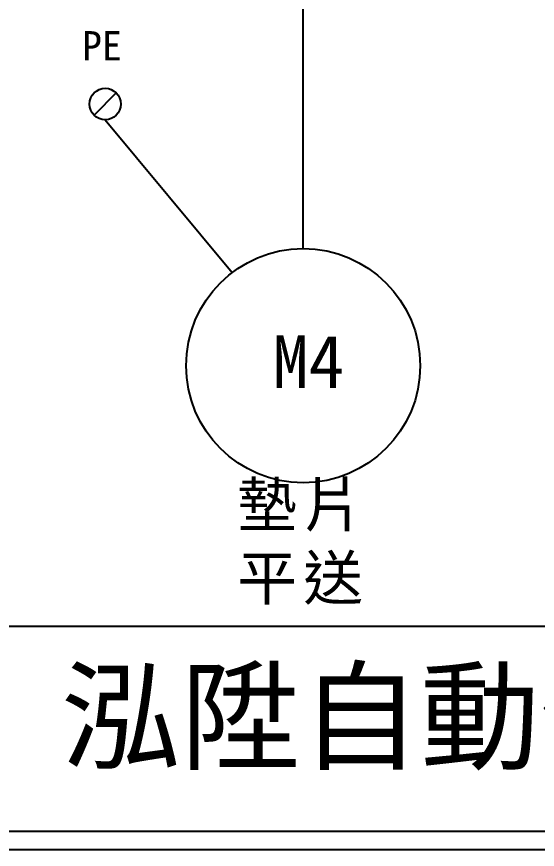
# Model space of a CAD drawing. Extents: x 10 to 297, y 3 to 207.
# Drawn here: x 45.6 to 81.2, y 3 to 59.9 of the extents above; entities that cross this region are included whole.
import ezdxf

# ---------------------------------------------------------------- set-up
doc = ezdxf.new("R2010")
doc.units = 0
doc.layers.get('0').update_dxf_attribs({"linetype": 'CONTINUOUS'})
doc.layers.add('圖框層', color=7, linetype='CONTINUOUS')
doc.layers.add('標尺寸層', color=3, linetype='CONTINUOUS')
doc.styles.add('STSL', font='kaiu.ttf')
doc.styles.add('標楷體', font='kaiu.ttf')

msp = doc.modelspace()

# ---------------------------------------------------------------- linework, layer by layer
at = {"color": 7}
msp.add_line((52.39, 54.67), (50.875, 53.156), dxfattribs=at)
for centre, radius in [((51.633, 53.913), 1.071), ((65.162, 36.039), 8)]:
    msp.add_circle(centre, radius, dxfattribs=at)
at = {"layer": '圖框層', "color": 7}
for p, q in [((11.25, 18.25), (295.75, 18.25)), ((11.25, 4.25), (295.75, 4.25)), ((10, 3), (297, 3))]:
    msp.add_line(p, q, dxfattribs=at)
at = {"layer": '標尺寸層', "color": 7}
for p, q in [((65.162, 44.039), (65.163, 60.872)), ((51.633, 52.842), (60.311, 42.401))]:
    msp.add_line(p, q, dxfattribs=at)

# ---------------------------------------------------------------- texts
at = {"color": 7, "insert": (65.162, 28.039), "char_height": 3, "width": 27.9333, "attachment_point": 2, "style": '標楷體'}
msp.add_mtext('{\\T1.1;墊片\\P平送}', dxfattribs=at)
at = {"layer": '圖框層', "color": 7, "style": 'STSL'}
for s, height, p in [('PE', 2, (50.047, 56.892)), ('M4', 3.6, (63.077, 34.516)), ('泓陞自動化科技有限公司', 6, (48.604, 9.076))]:
    msp.add_text(s, height=height, dxfattribs=at).set_placement(p)

doc.saveas('drawing.dxf')
